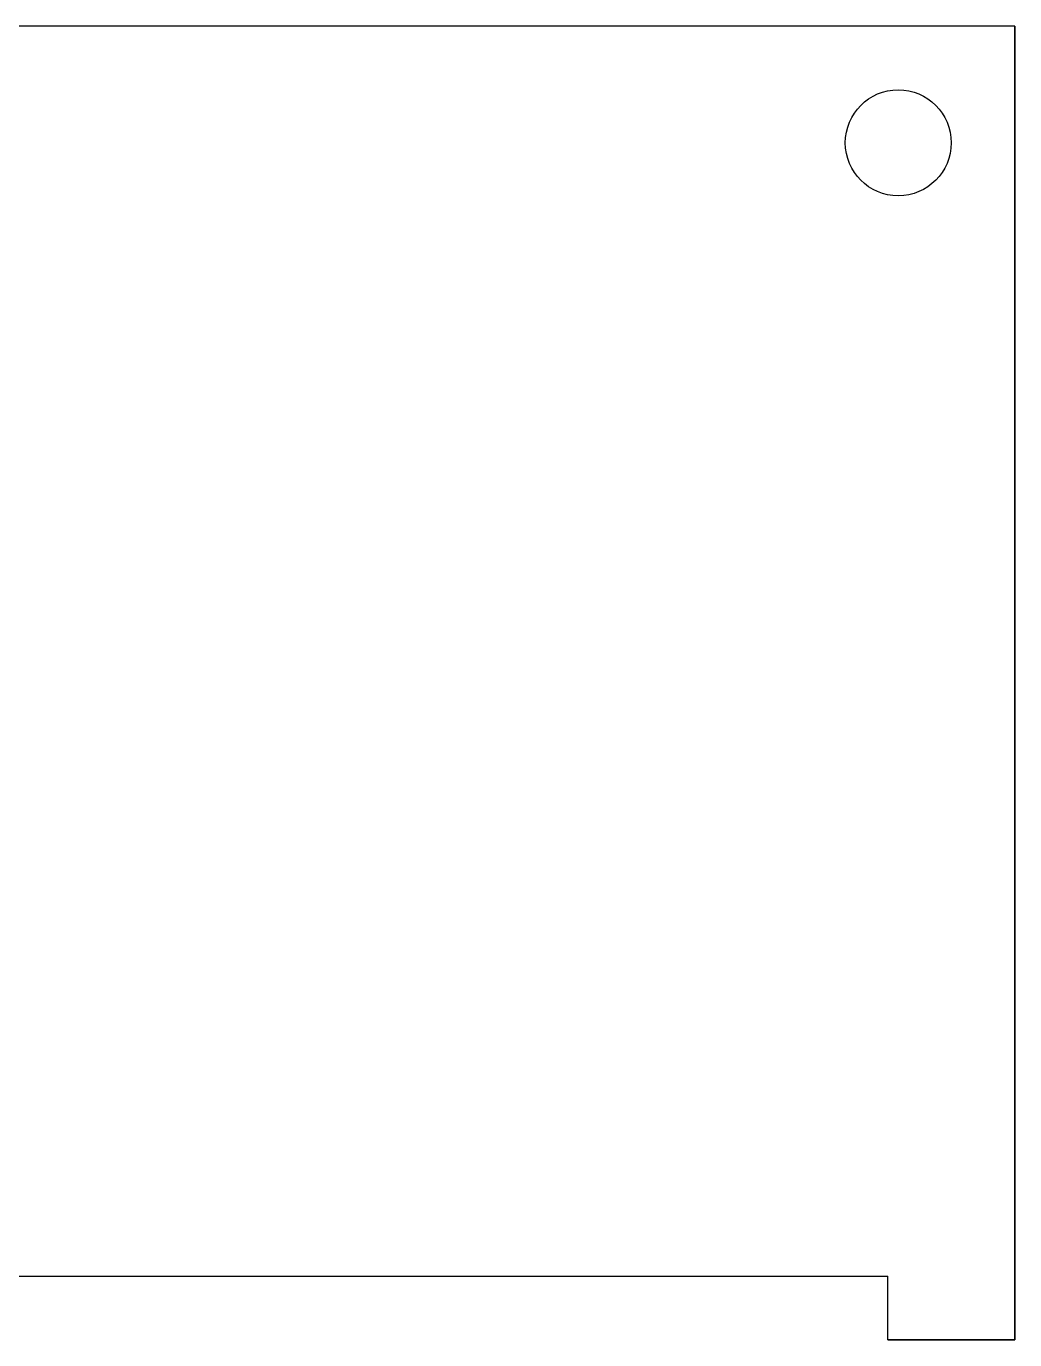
# Model space of a CAD drawing. Header units: inches. Extents: x 473 to 1924, y -1275 to -154.
# Drawn here: x 993.3 to 1039.9, y -474.3 to -412.3 of the extents above; entities that cross this region are included whole.
import ezdxf

# ---------------------------------------------------------------- set-up
doc = ezdxf.new("R2010")
doc.units = ezdxf.units.IN
doc.header["$MEASUREMENT"] = 0

msp = doc.modelspace()

# ---------------------------------------------------------------- linework, layer by layer
for p, q in [((1039.94515, -412.26751), (897.94515, -412.26751)), ((1039.94515, -412.26751), (1034.44515, -412.26751)), ((1039.94515, -474.26751), (1039.94515, -412.26751)), ((1039.94515, -412.26751), (1039.94515, -474.26751)), ((903.94515, -471.26751), (1033.94515, -471.26751)), ((1033.94515, -474.26751), (1033.94515, -471.26751)), ((1039.94515, -474.26751), (1033.94515, -474.26751)), ((1033.94515, -474.26751), (1039.94515, -474.26751))]:
    msp.add_line(p, q)
msp.add_circle((1034.44515, -417.76751), 2.5)

doc.saveas('drawing.dxf')
